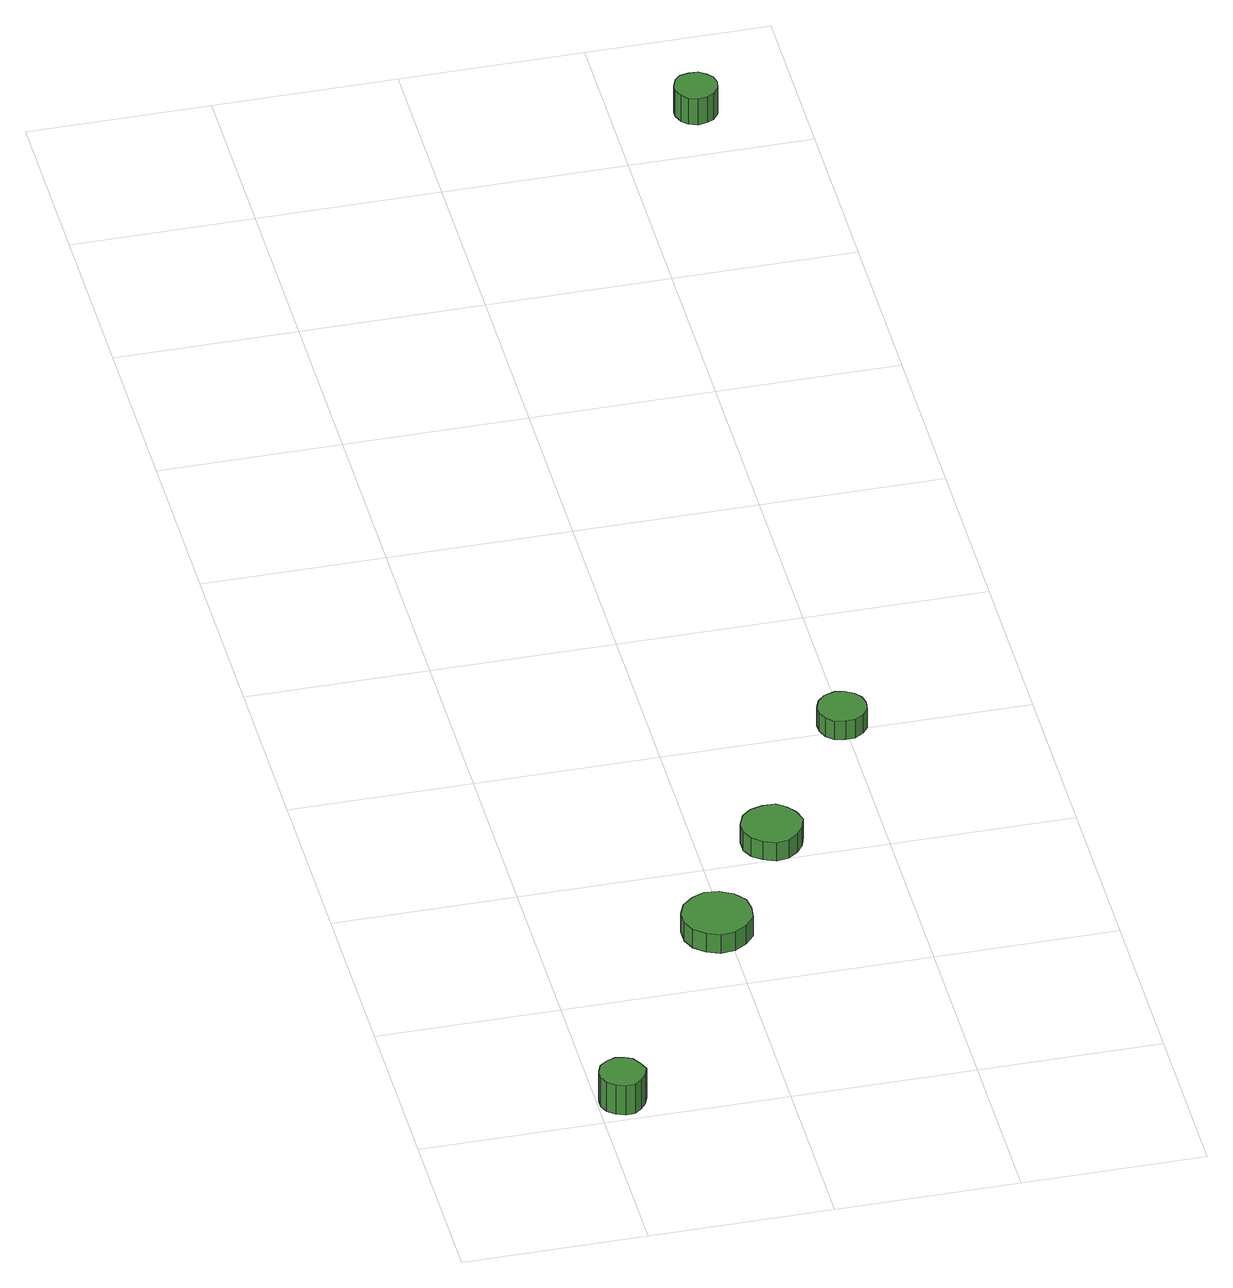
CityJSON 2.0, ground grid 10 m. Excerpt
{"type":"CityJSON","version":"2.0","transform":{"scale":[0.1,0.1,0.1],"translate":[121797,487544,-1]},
"CityObjects":{
"tree1":{"type":"SolitaryVegetationObject","attributes":{"function":"something"},"geometry":[{"type":"MultiSurface","lod":"1","boundaries":[[[0,1,2,3,4,5,6,7,8,9,10,11,12,13,14]],[[15,16,17,18,19,20,21,22,23,24,25,26,27,28,29]],[[0,29,28,1]],[[1,28,27,2]],[[2,27,26,3]],[[3,26,25,4]],[[4,25,24,5]],[[5,24,23,6]],[[6,23,22,7]],[[7,22,21,8]],[[8,21,20,9]],[[9,20,19,10]],[[10,19,18,11]],[[11,18,17,12]],[[12,17,16,13]],[[13,16,15,14]],[[14,15,29,0]]]}]},
"tree2":{"type":"SolitaryVegetationObject","attributes":{"function":"something"},"geometry":[{"type":"MultiSurface","lod":"1","boundaries":[[[30,31,32,33,34,35,36,37,38,39,40,41,42,43,44]],[[45,46,47,48,49,50,51,52,53,54,55,56,57,58,59]],[[30,59,58,31]],[[31,58,57,32]],[[32,57,56,33]],[[33,56,55,34]],[[34,55,54,35]],[[35,54,53,36]],[[36,53,52,37]],[[37,52,51,38]],[[38,51,50,39]],[[39,50,49,40]],[[40,49,48,41]],[[41,48,47,42]],[[42,47,46,43]],[[43,46,45,44]],[[44,45,59,30]]]}]},
"tree3":{"type":"SolitaryVegetationObject","attributes":{"function":"something"},"geometry":[{"type":"MultiSurface","lod":"1","boundaries":[[[60,61,62,63,64,65,66,67,68,69,70,71,72,73,74]],[[75,76,77,78,79,80,81,82,83,84,85,86,87,88,89]],[[60,89,88,61]],[[61,88,87,62]],[[62,87,86,63]],[[63,86,85,64]],[[64,85,84,65]],[[65,84,83,66]],[[66,83,82,67]],[[67,82,81,68]],[[68,81,80,69]],[[69,80,79,70]],[[70,79,78,71]],[[71,78,77,72]],[[72,77,76,73]],[[73,76,75,74]],[[74,75,89,60]]]}]},
"tree4":{"type":"SolitaryVegetationObject","attributes":{"function":"something"},"geometry":[{"type":"MultiSurface","lod":"1","boundaries":[[[90,91,92,93,94,95,96,97,98,99,100,101,102,103,104]],[[105,106,107,108,109,110,111,112,113,114,115,116,117,118,119]],[[90,119,118,91]],[[91,118,117,92]],[[92,117,116,93]],[[93,116,115,94]],[[94,115,114,95]],[[95,114,113,96]],[[96,113,112,97]],[[97,112,111,98]],[[98,111,110,99]],[[99,110,109,100]],[[100,109,108,101]],[[101,108,107,102]],[[102,107,106,103]],[[103,106,105,104]],[[104,105,119,90]]]}]},
"tree5":{"type":"SolitaryVegetationObject","attributes":{"function":"something"}},
"tree6":{"type":"SolitaryVegetationObject","attributes":{"function":"something"},"geometry":[{"type":"MultiSurface","lod":"1","boundaries":[[[120,121,122,123,124,125,126,127,128,129,130,131,132,133,134]],[[135,136,137,138,139,140,141,142,143,144,145,146,147,148,149]],[[120,149,148,121]],[[121,148,147,122]],[[122,147,146,123]],[[123,146,145,124]],[[124,145,144,125]],[[125,144,143,126]],[[126,143,142,127]],[[127,142,141,128]],[[128,141,140,129]],[[129,140,139,130]],[[130,139,138,131]],[[131,138,137,132]],[[132,137,136,133]],[[133,136,135,134]],[[134,135,149,120]]]}]}
},
"vertices":[
[26,15,26],[24,20,26],[21,25,26],[17,27,26],[12,28,26],[7,26,26],[3,23,26],[1,18,26],[1,13,26],[3,8,26],[7,5,26],[12,3,26],[17,3,26],[21,6,26],[24,10,26],[24,10,7],[21,6,7],[17,3,7],[12,3,7],[7,5,7],[3,8,7],[1,13,7],[1,18,7],[3,23,7],[7,26,7],[12,28,7],[17,27,7],[21,25,7],[24,20,7],[26,15,7],
[113,146,19],[112,154,19],[107,160,19],[100,164,19],[92,165,19],[85,162,19],[79,157,19],[76,150,19],[76,142,19],[79,135,19],[85,130,19],[92,127,19],[100,128,19],[107,132,19],[112,138,19],[112,138,7],[107,132,7],[100,128,7],[92,127,7],[85,130,7],[79,135,7],[76,142,7],[76,150,7],[79,157,7],[85,162,7],[92,165,7],[100,164,7],[107,160,7],[112,154,7],[113,146,7],
[157,216,18],[155,223,18],[151,228,18],[146,232,18],[139,232,18],[132,230,18],[127,226,18],[124,219,18],[124,212,18],[127,206,18],[132,202,18],[139,199,18],[146,200,18],[151,204,18],[155,209,18],[155,209,6],[151,204,6],[146,200,6],[139,199,6],[132,202,6],[127,206,6],[124,212,6],[124,219,6],[127,226,6],[132,230,6],[139,232,6],[146,232,6],[151,228,6],[155,223,6],[157,216,6],
[212,306,18],[211,311,18],[208,315,18],[203,318,18],[198,319,18],[192,317,18],[188,313,18],[186,308,18],[186,303,18],[188,298,18],[192,294,18],[198,293,18],[203,293,18],[208,296,18],[211,300,18],[211,300,6],[208,296,6],[203,293,6],[198,293,6],[192,294,6],[188,298,6],[186,303,6],[186,308,6],[188,313,6],[192,317,6],[198,319,6],[203,318,6],[208,315,6],[211,311,6],[212,306,6],
[256,835,25],[255,840,25],[252,843,25],[248,846,25],[243,846,25],[238,845,25],[235,842,25],[233,837,25],[233,833,25],[235,828,25],[238,825,25],[243,823,25],[248,824,25],[252,826,25],[255,830,25],[255,830,8],[252,826,8],[248,824,8],[243,823,8],[238,825,8],[235,828,8],[233,833,8],[233,837,8],[235,842,8],[238,845,8],[243,846,8],[248,846,8],[252,843,8],[255,840,8],[256,835,8]
]}
